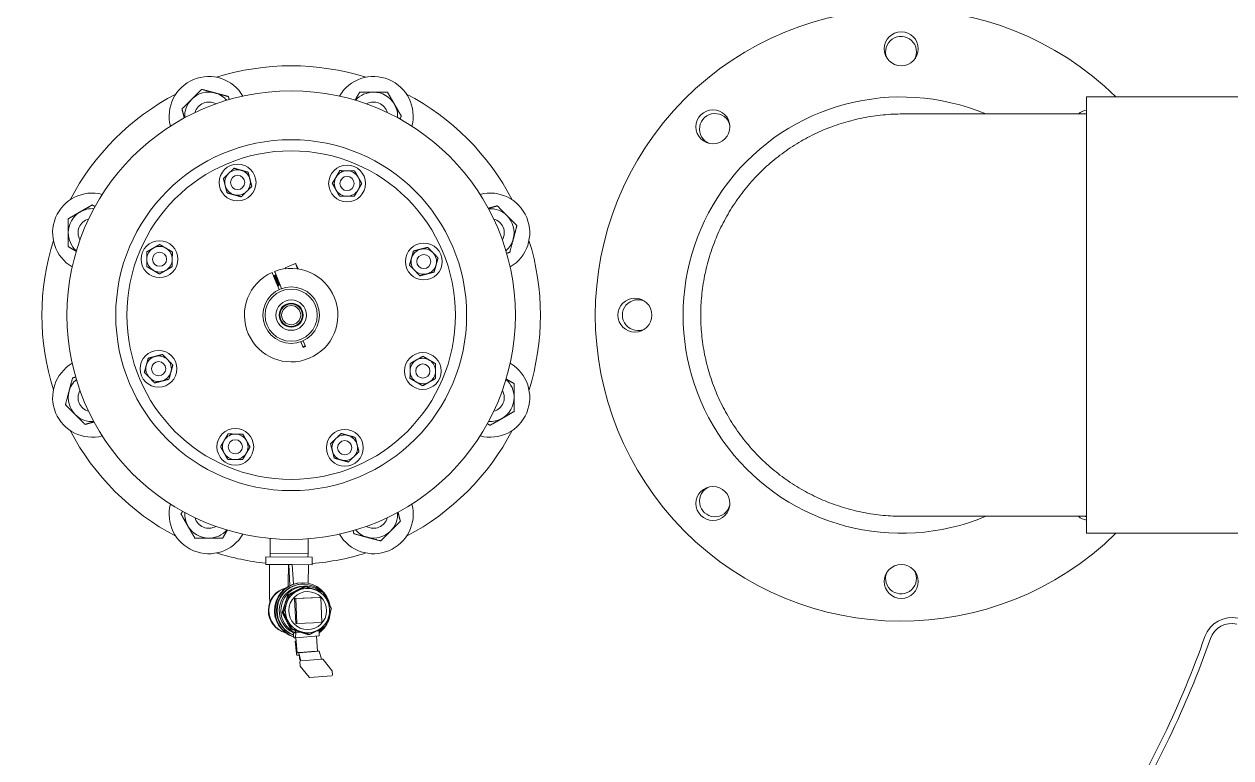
# Model space of a CAD drawing. Header units: inches. Extents: x 19 to 503, y 7 to 322.
# Drawn here: x 89.31 to 115.94, y 225.66 to 241.84 of the extents above; entities that cross this region are included whole.
import ezdxf

# ---------------------------------------------------------------- set-up
doc = ezdxf.new("R2010")
doc.units = ezdxf.units.IN
doc.header["$LTSCALE"] = 15
doc.header["$MEASUREMENT"] = 0
doc.layers.add('Visible', color=7, linetype='Continuous', lineweight=18)

msp = doc.modelspace()

# ---------------------------------------------------------------- linework, layer by layer
at = {"layer": 'Visible'}
for p, q in [((112.755839, 240.234564), (112.755839, 230.609564)), ((117.365839, 240.234564), (112.755839, 240.234564)), ((112.755839, 239.859564), (108.693153, 239.859564)), ((95.298459, 236.559733), (95.076728, 236.467889)), ((95.076728, 236.467889), (95.085675, 236.446289)), ((95.298459, 236.559733), (95.346534, 236.443671)), ((95.311525, 236.554321), (95.298459, 236.559733)), ((95.358042, 236.44202), (95.311525, 236.554321)), ((94.782791, 236.362546), (94.792363, 236.339439)), ((94.938372, 235.986941), (94.792363, 236.339439)), ((94.824307, 236.295683), (94.820182, 236.293975)), ((94.849528, 236.363117), (94.839957, 236.386225)), ((94.849682, 236.281085), (94.845793, 236.279474)), ((94.849528, 236.363117), (94.995537, 236.01062)), ((94.857303, 236.30935), (94.853178, 236.307642)), ((94.910865, 236.086047), (94.906976, 236.084436)), ((94.936476, 236.071547), (94.932351, 236.069838)), ((94.943861, 236.099714), (94.939972, 236.098103)), ((95.468255, 234.707691), (95.41614, 234.833507)), ((95.473305, 234.857186), (95.52542, 234.731369)), ((95.52542, 234.731369), (95.468255, 234.707691)), ((108.693153, 230.984564), (112.755839, 230.984564)), ((117.365839, 230.609564), (112.755839, 230.609564)), ((94.741261, 230.161272), (94.744191, 230.49702)), ((95.578532, 230.153965), (95.581462, 230.489713)), ((94.646723, 230.093984), (94.645232, 229.923124)), ((94.646723, 230.093984), (95.671881, 230.085037)), ((95.578532, 230.153965), (94.741261, 230.161272)), ((94.742795, 230.093145), (94.741261, 230.161272)), ((95.575809, 230.085876), (95.578532, 230.153965)), ((95.671881, 230.085037), (95.67039, 229.914178)), ((94.645232, 229.923124), (95.15117, 229.918709)), ((94.730662, 229.922379), (94.727, 229.50271)), ((95.142031, 229.499088), (95.145693, 229.918757)), ((95.15117, 229.918709), (95.151183, 229.920223)), ((95.151183, 229.920223), (95.176818, 229.455168)), ((95.253612, 229.48682), (95.229759, 229.919537)), ((95.229843, 229.918022), (95.67039, 229.914178)), ((95.58496, 229.914923), (95.581393, 229.506112)), ((95.452527, 229.518328), (95.4657, 229.518213)), ((95.161891, 229.249061), (95.134657, 229.249299)), ((95.365777, 229.27047), (95.368423, 229.271923)), ((95.467389, 229.487572), (95.480562, 229.487457)), ((95.482969, 229.443794), (95.520893, 229.443463)), ((95.522746, 229.433542), (95.495512, 229.43378)), ((95.282562, 229.168225), (95.832106, 229.192015)), ((95.307711, 229.168006), (95.282562, 229.168225)), ((95.306284, 228.617558), (95.282562, 229.168225)), ((95.307711, 229.168006), (95.857255, 229.191795)), ((95.331433, 228.617338), (95.307711, 229.168006)), ((95.857255, 229.191795), (95.832106, 229.192015)), ((95.857255, 229.191795), (95.880976, 228.641128)), ((95.036899, 228.862933), (95.009665, 228.863171)), ((95.22099, 228.501346), (95.193756, 228.501583)), ((95.303397, 228.465641), (95.306962, 228.420543)), ((95.331433, 228.617338), (95.306284, 228.617558)), ((95.880976, 228.641128), (95.331433, 228.617338)), ((95.359426, 228.542708), (95.362046, 228.54121)), ((95.765684, 228.456966), (95.824539, 228.461639)), ((95.820833, 228.34574), (95.824539, 228.461639)), ((95.824539, 228.461639), (95.822607, 228.48608)), ((95.256611, 228.415305), (95.294535, 228.414974)), ((95.262544, 228.305), (95.257707, 228.366192)), ((95.303256, 228.304644), (95.262544, 228.305)), ((95.317753, 228.234694), (95.296019, 228.232968)), ((95.296019, 228.232968), (95.299489, 228.232938)), ((95.306462, 228.100847), (95.296019, 228.232968)), ((95.317777, 228.23439), (95.299489, 228.232938)), ((95.299489, 228.232938), (95.309932, 228.100816)), ((95.306962, 228.420543), (95.303256, 228.304644)), ((95.303256, 228.304644), (95.820833, 228.34574)), ((95.306962, 228.420543), (95.415463, 228.429158)), ((95.338193, 227.976086), (95.312168, 228.305352)), ((95.606326, 228.376112), (95.579092, 228.37635)), ((95.789187, 228.011733), (95.763149, 228.34116)), ((95.327765, 227.976137), (95.338657, 227.976042)), ((95.380076, 227.921566), (95.332046, 227.921986)), ((95.338657, 227.976042), (95.376408, 227.975713)), ((95.376408, 227.975713), (95.826475, 228.011448)), ((95.376408, 227.975713), (95.422528, 227.794638)), ((95.412727, 227.793375), (95.380076, 227.921566)), ((95.826475, 228.011448), (95.789183, 228.011773)), ((95.872595, 227.830373), (95.826475, 228.011448)), ((95.397011, 227.817766), (95.392734, 227.871869)), ((95.397011, 227.817766), (95.406535, 227.817683)), ((95.402494, 227.690623), (95.397946, 227.772234)), ((95.60146, 227.43761), (95.407087, 227.678679)), ((95.893173, 227.832007), (95.417141, 227.79421)), ((96.105453, 227.583229), (95.91108, 227.824298)), ((96.0954, 227.467698), (95.619368, 227.429901)), ((96.114595, 227.489674), (96.110047, 227.571285))]:
    msp.add_line(p, q, dxfattribs=at)
for centre, radius in [((80.077822, 254.398344), 48), ((108.665839, 241.297064), 0.375), ((95.205839, 235.422064), 4.946632), ((104.511586, 239.576316), 0.375), ((95.205839, 235.422064), 3.87), ((95.205839, 235.422064), 3.625), ((94.023955, 238.347329), 0.406), ((96.438595, 238.326256), 0.406), ((94.023955, 238.347329), 0.15625), ((96.438595, 238.326256), 0.15625), ((92.301646, 236.65482), 0.406), ((98.131104, 236.603947), 0.406), ((92.301646, 236.65482), 0.15625), ((98.131104, 236.603947), 0.15625), ((95.205839, 235.422064), 0.625), ((95.205839, 235.422064), 0.575), ((95.205839, 235.422064), 0.335), ((95.205839, 235.422064), 0.265625), ((95.205839, 235.422064), 0.25), ((95.205839, 235.422064), 0.210938), ((102.790839, 235.422064), 0.375), ((92.280574, 234.24018), 0.406), ((98.110031, 234.189307), 0.406), ((92.280574, 234.24018), 0.15625), ((98.110031, 234.189307), 0.15625), ((93.973082, 232.517871), 0.406), ((96.387722, 232.496798), 0.406), ((93.973082, 232.517871), 0.15625), ((96.387722, 232.496798), 0.15625), ((104.511586, 231.267811), 0.375), ((108.665839, 229.547064), 0.375)]:
    msp.add_circle(centre, radius, dxfattribs=at)
for centre, radius, start, end in [((108.665839, 235.422064), 6.75, 45.4765044, 314.5234956), ((108.661039, 241.229164), 0.3405, 330.3264292, 201.5862958), ((93.388079, 239.810439), 0.875, 30.3931692, 194.6076064), ((95.205839, 235.422064), 5.5, 72.5533881, 107.4473875), ((97.023539, 239.810464), 0.875, 345.3931692, 149.6076064), ((95.205839, 235.422064), 5.5, 117.5533881, 152.4473875), ((93.388079, 239.810439), 0.531, 135, 183.706752), ((93.388079, 239.810439), 0.531, 75, 135), ((93.388079, 239.810439), 0.531, 41.2940236, 75), ((97.023539, 239.810464), 0.531, 90, 138.706752), ((97.023539, 239.810464), 0.531, 30, 90), ((95.205839, 235.422064), 5.5, 27.5533881, 62.4473875), ((108.665839, 235.422064), 4.8125, 67.2317757, 292.7682243), ((93.388079, 239.810439), 0.312706, 60.0214129, 164.9793626), ((93.388079, 239.810439), 0.3125, 60.0535556, 164.94722), ((97.023539, 239.810464), 0.312706, 15.0214129, 119.9793626), ((97.023539, 239.810464), 0.3125, 15.0535556, 119.94722), ((97.023539, 239.810464), 0.531, 356.2940236, 30), ((112.820091, 239.576316), 0.375, 99.8657137, 130.9460412), ((104.554839, 239.528264), 0.3405, 14.2331691, 249.7481514), ((112.767239, 239.528264), 0.3405, 91.9186313, 103.3492147), ((94.023955, 238.347329), 0.2815, 134.5, 194.5), ((94.023955, 238.347329), 0.2815, 74.5, 134.5), ((94.023955, 238.347329), 0.2815, 14.5, 74.5), ((96.438595, 238.326256), 0.2815, 89.5, 149.5), ((96.438595, 238.326256), 0.2815, 29.5, 89.5), ((94.023955, 238.347329), 0.2815, 314.5, 14.5), ((96.438595, 238.326256), 0.2815, 149.5, 209.5), ((96.438595, 238.326256), 0.2815, 329.5, 29.5), ((90.817439, 237.239764), 0.875, 75.3931692, 239.6076064), ((94.023955, 238.347329), 0.2815, 194.5, 254.5), ((94.023955, 238.347329), 0.2815, 254.5, 314.5), ((96.438595, 238.326256), 0.2815, 209.5, 269.5), ((96.438595, 238.326256), 0.2815, 269.5, 329.5), ((99.594214, 237.239823), 0.875, 300.3931692, 104.6076064), ((90.817439, 237.239764), 0.531, 86.2940236, 120), ((99.594214, 237.239823), 0.531, 45, 93.706752), ((90.817439, 237.239764), 0.531, 120, 180), ((90.817439, 237.239764), 0.312706, 105.0214129, 209.9793626), ((90.817439, 237.239764), 0.3125, 105.0535556, 209.94722), ((99.594214, 237.239823), 0.312706, 330.0214129, 74.9793626), ((99.594214, 237.239823), 0.3125, 330.0535556, 74.94722), ((99.594214, 237.239823), 0.531, 345, 45), ((90.817439, 237.239764), 0.531, 180, 228.706752), ((95.205839, 235.422064), 5.5, 162.5533881, 197.4473875), ((99.594214, 237.239823), 0.531, 311.2940236, 345), ((95.205839, 235.422064), 5.5, 342.5533881, 17.4473875), ((92.301646, 236.65482), 0.2815, 119.5, 179.5), ((92.301646, 236.65482), 0.2815, 59.5, 119.5), ((92.301646, 236.65482), 0.2815, 359.5, 59.5), ((98.131104, 236.603947), 0.2815, 104.5, 164.5), ((98.131104, 236.603947), 0.2815, 44.5, 104.5), ((98.131104, 236.603947), 0.2815, 344.5, 44.5), ((92.301646, 236.65482), 0.2815, 179.5, 239.5), ((92.301646, 236.65482), 0.2815, 299.5, 359.5), ((95.205839, 235.422064), 1.03125, 114.2191313, 110.7808687), ((98.131104, 236.603947), 0.2815, 164.5, 224.5), ((98.131104, 236.603947), 0.2815, 284.5, 344.5), ((92.301646, 236.65482), 0.2815, 239.5, 299.5), ((98.131104, 236.603947), 0.2815, 224.5, 284.5), ((102.853939, 235.422064), 0.3405, 61.1974822, 298.8025178), ((95.205839, 235.422064), 0.74325, 290.1143956, 294.8856044), ((95.205839, 235.422064), 0.75, 290.1358783, 294.8641217), ((90.817463, 233.604304), 0.875, 120.3931692, 284.6076064), ((92.280574, 234.24018), 0.2815, 164.5, 224.5), ((92.280574, 234.24018), 0.2815, 104.5, 164.5), ((92.280574, 234.24018), 0.2815, 44.5, 104.5), ((92.280574, 234.24018), 0.2815, 344.5, 44.5), ((98.110031, 234.189307), 0.2815, 119.5, 179.5), ((98.110031, 234.189307), 0.2815, 59.5, 119.5), ((98.110031, 234.189307), 0.2815, 359.5, 59.5), ((99.594239, 233.604364), 0.875, 255.3931692, 59.6076064), ((92.280574, 234.24018), 0.2815, 224.5, 284.5), ((92.280574, 234.24018), 0.2815, 284.5, 344.5), ((98.110031, 234.189307), 0.2815, 179.5, 239.5), ((98.110031, 234.189307), 0.2815, 299.5, 359.5), ((90.817463, 233.604304), 0.531, 131.2940236, 165), ((90.817463, 233.604304), 0.312706, 150.0214129, 254.9793626), ((90.817463, 233.604304), 0.3125, 150.0535556, 254.94722), ((98.110031, 234.189307), 0.2815, 239.5, 299.5), ((99.594239, 233.604364), 0.312706, 285.0214129, 29.9793626), ((99.594239, 233.604364), 0.3125, 285.0535556, 29.94722), ((99.594239, 233.604364), 0.531, 0, 48.706752), ((90.817463, 233.604304), 0.531, 165, 225), ((99.594239, 233.604364), 0.531, 300, 0), ((90.817463, 233.604304), 0.531, 225, 273.706752), ((99.594239, 233.604364), 0.531, 266.2940236, 300), ((95.205839, 235.422064), 5.5, 207.5533881, 242.4473875), ((93.973082, 232.517871), 0.2815, 89.5, 149.5), ((93.973082, 232.517871), 0.2815, 29.5, 89.5), ((96.387722, 232.496798), 0.2815, 134.5, 194.5), ((96.387722, 232.496798), 0.2815, 74.5, 134.5), ((96.387722, 232.496798), 0.2815, 14.5, 74.5), ((95.205839, 235.422064), 5.5, 297.5533881, 332.4473875), ((93.973082, 232.517871), 0.2815, 149.5, 209.5), ((93.973082, 232.517871), 0.2815, 329.5, 29.5), ((96.387722, 232.496798), 0.2815, 194.5, 254.5), ((96.387722, 232.496798), 0.2815, 314.5, 14.5), ((93.973082, 232.517871), 0.2815, 209.5, 269.5), ((93.973082, 232.517871), 0.2815, 269.5, 329.5), ((96.387722, 232.496798), 0.2815, 254.5, 314.5), ((104.554839, 231.315864), 0.3405, 110.2518486, 345.7668309), ((93.388139, 231.033664), 0.875, 165.3931692, 329.6076064), ((97.023598, 231.033688), 0.875, 210.3931692, 14.6076064), ((93.388139, 231.033664), 0.531, 176.2940236, 210), ((93.388139, 231.033664), 0.312706, 195.0214129, 299.9793626), ((93.388139, 231.033664), 0.3125, 195.0535556, 299.94722), ((97.023598, 231.033688), 0.312706, 240.0214129, 344.9793626), ((97.023598, 231.033688), 0.3125, 240.0535556, 344.94722), ((97.023598, 231.033688), 0.531, 315, 3.706752), ((112.820091, 231.267811), 0.375, 229.0539588, 260.1342863), ((112.767239, 231.315864), 0.3405, 256.6507853, 268.0813687), ((93.388139, 231.033664), 0.531, 210, 270), ((93.388139, 231.033664), 0.531, 270, 318.706752), ((97.023598, 231.033688), 0.531, 221.2940236, 255), ((97.023598, 231.033688), 0.531, 255, 315), ((95.205839, 235.422064), 5.5, 252.5533881, 264.1522887), ((95.205839, 235.422064), 5.5, 274.8477113, 287.4473875), ((108.661039, 229.614964), 0.3405, 158.4137042, 29.6735708), ((115.959016, 228.120994), 0.63, 77.1428571, 160.6178783), ((115.959016, 228.120994), 0.5, 77.1428571, 160.6178783), ((95.205839, 235.422064), 21.37, 327.9535503, 340.6178783), ((95.205839, 235.422064), 21.5, 327.9535503, 340.6178783), ((95.418793, 227.773396), 0.02088, 94.5397165, 183.1897298), ((95.423341, 227.691785), 0.02088, 183.1897298, 218.8791352), ((95.894825, 227.811192), 0.02088, 38.8791352, 94.5397165), ((95.617715, 227.450716), 0.02088, 218.8791352, 274.5397165), ((96.093747, 227.488512), 0.02088, 274.5397165, 3.1897298), ((96.089199, 227.570123), 0.02088, 3.1897298, 38.8791352)]:
    msp.add_arc(centre, radius, start, end, dxfattribs=at)
for centre, major_axis, ratio, start_param, end_param in [((95.162284, 230.43123), (-0.370583, 0.377108), 0.938035992, 2.311275552, 2.46503681), ((95.447182, 228.905851), (0.005345, 0.612477), 0.997957596, 0, 2.841115813), ((95.460355, 228.905736), (0.005345, 0.612477), 0.997957596, 4.881967372, 9.100992793), ((95.475484, 228.905604), (0.005078, 0.581853), 0.997957596, 5.501025314, 9.049088825), ((95.152583, 229.498996), (0.001442, 0.165198), 0.063879857, 1.570796327, 1.958074126), ((95.213527, 228.90789), (0.004473, 0.512579), 0.997957596, 0.24222058, 2.899372073), ((95.224441, 228.907795), (0.004473, 0.512579), 0.997957596, 0.27700066, 2.864591994), ((95.462311, 228.905719), (0.005078, 0.581853), 0.997957596, 0, 2.791012421), ((95.478272, 228.90558), (0.004697, 0.538214), 0.997957596, 0, 2.724950481), ((95.516197, 228.905249), (0.004697, 0.538214), 0.997957596, 5.623559358, 9.008135789), ((95.565739, 228.904816), (-0.004276, -0.489981), 0.997957596, 3.622072655, 4.407470818), ((95.565739, 228.904816), (0.004276, 0.489981), 0.997957596, 5.978267145, 6.763665309), ((95.565739, 228.904816), (0.004276, 0.489981), 0.997957596, 5.192868982, 5.978267145), ((95.475484, 228.905604), (0.005078, 0.581853), 0.997957596, 4.990930053, 5.399289767), ((95.565739, 228.904816), (-0.004276, -0.489981), 0.997957596, 4.407470818, 5.192868982), ((95.516197, 228.905249), (0.004697, 0.538214), 0.997957596, 5.066909786, 5.321343119), ((95.565739, 228.904816), (0.004276, 0.489981), 0.997957596, 4.407470818, 5.192868982), ((95.565739, 228.904816), (0.004276, 0.489981), 0.997957596, 3.622072655, 4.407470818), ((95.460355, 228.905736), (0.005345, 0.612477), 0.997957596, 4.133434275, 4.677934577), ((95.475484, 228.905604), (0.005078, 0.581853), 0.997957596, 4.264316858, 4.547421324), ((95.516197, 228.905249), (0.004697, 0.538214), 0.997957596, 4.348285981, 4.464874302), ((95.565739, 228.904816), (-0.004276, -0.489981), 0.997957596, 5.192868982, 5.978267145), ((95.565739, 228.904816), (-0.004276, -0.489981), 0.997957596, 5.978267145, 6.763665309), ((95.460355, 228.905736), (0.005345, 0.612477), 0.997957596, 3.785415442, 4.119507873), ((95.475484, 228.905604), (0.005078, 0.581853), 0.997957596, 3.79373722, 4.041400711), ((95.516197, 228.905249), (0.004697, 0.538214), 0.997957596, 3.761285421, 3.931049155), ((95.317916, 228.100747), (0.014193, -0.178759), 0.063633902, 4.706777344, 6.277573671), ((95.317916, 228.100747), (0.009894, -0.124608), 0.063633902, 4.706777344, 6.277573671), ((95.56369, 227.99391), (-0.225497, -0.017823), 0.005600234, 0, 0.063677921), ((95.56369, 227.99391), (-0.225497, -0.017823), 0.005600234, 0.063677925, 3.141592654)]:
    msp.add_ellipse(centre, major_axis=major_axis, ratio=ratio, start_param=start_param, end_param=end_param, dxfattribs=at)
msp.add_ellipse((95.569195, 228.904786), major_axis=(-0.003653, -0.418636), ratio=0.997957596, dxfattribs=at)
for points, weights in [([(92.795826, 239.969133), (92.911998, 240.085305), (93.012606, 240.185913)], [1, 1.0379548493, 1]), ([(93.012606, 240.185913), (93.113213, 240.286521), (93.229385, 240.402692)], [1, 1.0379548493, 1]), ([(93.229385, 240.402692), (93.388079, 240.360171), (93.525512, 240.323346)], [1, 1.0379548493, 1]), ([(93.525512, 240.323346), (93.662945, 240.286521), (93.821639, 240.243999)], [1, 1.0379548493, 1]), ([(93.821639, 240.243999), (93.830947, 240.209261), (93.839771, 240.176328)], [1, 1.00806896834, 1.01270711025]), ([(96.614448, 240.163898), (96.662485, 240.2471), (96.716966, 240.341464)], [1.01715722303, 1.02485473178, 1]), ([(96.716966, 240.341464), (96.881258, 240.341464), (97.023539, 240.341464)], [1, 1.0379548493, 1]), ([(97.023539, 240.341464), (97.16582, 240.341464), (97.330112, 240.341464)], [1, 1.0379548493, 1]), ([(97.330112, 240.341464), (97.412258, 240.199183), (97.483398, 240.075964)], [1, 1.0379548493, 1]), ([(92.848893, 239.771084), (92.824027, 239.863884), (92.795826, 239.969133)], [1.01715722303, 1.02485473178, 1]), ([(97.483398, 240.075964), (97.554539, 239.952745), (97.636685, 239.810464)], [1, 1.0379548493, 1]), ([(97.636685, 239.810464), (97.618703, 239.779319), (97.601656, 239.749792)], [1, 1.00806896834, 1.01270711025]), ([(93.710729, 238.434194), (93.77285, 238.495241), (93.826649, 238.548109)], [1, 1.0379548493, 1]), ([(93.826649, 238.548109), (93.880448, 238.600977), (93.942569, 238.662023)], [1, 1.0379548493, 1]), ([(93.942569, 238.662023), (94.026498, 238.638748), (94.099182, 238.618591)], [1, 1.0379548493, 1]), ([(94.099182, 238.618591), (94.171867, 238.598433), (94.255796, 238.575158)], [1, 1.0379548493, 1]), ([(94.255796, 238.575158), (94.277603, 238.490836), (94.296488, 238.417811)], [1, 1.0379548493, 1]), ([(96.196047, 238.469128), (96.234329, 238.534119), (96.278534, 238.609164)], [1, 1.0379548493, 1]), ([(96.278534, 238.609164), (96.365627, 238.608404), (96.441052, 238.607746)], [1, 1.0379548493, 1]), ([(96.441052, 238.607746), (96.516477, 238.607087), (96.60357, 238.606327)], [1, 1.0379548493, 1]), ([(96.60357, 238.606327), (96.646458, 238.530523), (96.6836, 238.464874)], [1, 1.0379548493, 1]), ([(93.751421, 238.276847), (93.732536, 238.349872), (93.710729, 238.434194)], [1, 1.0379548493, 1]), ([(94.296488, 238.417811), (94.315374, 238.344785), (94.337181, 238.260463)], [1, 1.0379548493, 1]), ([(96.11356, 238.329093), (96.157764, 238.404138), (96.196047, 238.469128)], [1, 1.0379548493, 1]), ([(96.19359, 238.187639), (96.156448, 238.253288), (96.11356, 238.329093)], [1, 1.0379548493, 1]), ([(96.763631, 238.32342), (96.719426, 238.248375), (96.681144, 238.183384)], [1, 1.0379548493, 1]), ([(96.6836, 238.464874), (96.720743, 238.399225), (96.763631, 238.32342)], [1, 1.0379548493, 1]), ([(93.792114, 238.119499), (93.770307, 238.203821), (93.751421, 238.276847)], [1, 1.0379548493, 1]), ([(93.948727, 238.076067), (93.876043, 238.096224), (93.792114, 238.119499)], [1, 1.0379548493, 1]), ([(94.10534, 238.032634), (94.021412, 238.055909), (93.948727, 238.076067)], [1, 1.0379548493, 1]), ([(94.221261, 238.146549), (94.167462, 238.093681), (94.10534, 238.032634)], [1, 1.0379548493, 1]), ([(94.337181, 238.260463), (94.27506, 238.199417), (94.221261, 238.146549)], [1, 1.0379548493, 1]), ([(96.273621, 238.046185), (96.230733, 238.12199), (96.19359, 238.187639)], [1, 1.0379548493, 1]), ([(96.436139, 238.044767), (96.360714, 238.045425), (96.273621, 238.046185)], [1, 1.0379548493, 1]), ([(96.598657, 238.043349), (96.511564, 238.044109), (96.436139, 238.044767)], [1, 1.0379548493, 1]), ([(96.681144, 238.183384), (96.642862, 238.118394), (96.598657, 238.043349)], [1, 1.0379548493, 1]), ([(90.551939, 237.699623), (90.675158, 237.770764), (90.817439, 237.85291)], [1, 1.0379548493, 1]), ([(90.817439, 237.85291), (90.848583, 237.834928), (90.87811, 237.817881)], [1, 1.00806896834, 1.01270711025]), ([(99.554859, 237.779009), (99.647659, 237.803875), (99.752908, 237.832076)], [1.01715722303, 1.02485473178, 1]), ([(99.752908, 237.832076), (99.86908, 237.715905), (99.969688, 237.615297)], [1, 1.0379548493, 1]), ([(90.286439, 237.546337), (90.42872, 237.628483), (90.551939, 237.699623)], [1, 1.0379548493, 1]), ([(90.286439, 237.239764), (90.286439, 237.382045), (90.286439, 237.546337)], [1, 1.0379548493, 1]), ([(99.969688, 237.615297), (100.070296, 237.514689), (100.186468, 237.398517)], [1, 1.0379548493, 1]), ([(90.286439, 236.933191), (90.286439, 237.097483), (90.286439, 237.239764)], [1, 1.0379548493, 1]), ([(100.186468, 237.398517), (100.143946, 237.239823), (100.107121, 237.10239)], [1, 1.0379548493, 1]), ([(92.163029, 236.899825), (92.228678, 236.936968), (92.304482, 236.979856)], [1, 1.0379548493, 1]), ([(92.304482, 236.979856), (92.379527, 236.935651), (92.444518, 236.897369)], [1, 1.0379548493, 1]), ([(100.107121, 237.10239), (100.070296, 236.964957), (100.027774, 236.806263)], [1, 1.0379548493, 1]), ([(90.464004, 236.830673), (90.380802, 236.87871), (90.286439, 236.933191)], [1.01715722303, 1.02485473178, 1]), ([(92.020157, 236.657277), (92.020815, 236.732702), (92.021575, 236.819795)], [1, 1.0379548493, 1]), ([(92.021575, 236.819795), (92.09738, 236.862683), (92.163029, 236.899825)], [1, 1.0379548493, 1]), ([(92.444518, 236.897369), (92.509509, 236.859086), (92.584553, 236.814882)], [1, 1.0379548493, 1]), ([(92.584553, 236.814882), (92.583793, 236.727789), (92.583135, 236.652364)], [1, 1.0379548493, 1]), ([(97.859842, 236.679175), (97.879999, 236.751859), (97.903274, 236.835788)], [1, 1.0379548493, 1]), ([(97.903274, 236.835788), (97.987597, 236.857595), (98.060622, 236.876481)], [1, 1.0379548493, 1]), ([(98.060622, 236.876481), (98.133647, 236.895366), (98.217969, 236.917174)], [1, 1.0379548493, 1]), ([(98.217969, 236.917174), (98.279016, 236.855052), (98.331884, 236.801253)], [1, 1.0379548493, 1]), ([(98.331884, 236.801253), (98.384752, 236.747454), (98.445798, 236.685333)], [1, 1.0379548493, 1]), ([(98.445798, 236.685333), (98.422523, 236.601404), (98.402366, 236.52872)], [1, 1.0379548493, 1]), ([(100.027774, 236.806263), (99.993036, 236.796955), (99.960103, 236.788131)], [1, 1.00806896834, 1.01270711025]), ([(92.018738, 236.494759), (92.019498, 236.581852), (92.020157, 236.657277)], [1, 1.0379548493, 1]), ([(92.158774, 236.412272), (92.093783, 236.450554), (92.018738, 236.494759)], [1, 1.0379548493, 1]), ([(92.581717, 236.489846), (92.505912, 236.446958), (92.440263, 236.409815)], [1, 1.0379548493, 1]), ([(92.583135, 236.652364), (92.582477, 236.576939), (92.581717, 236.489846)], [1, 1.0379548493, 1]), ([(97.816409, 236.522562), (97.839685, 236.606491), (97.859842, 236.679175)], [1, 1.0379548493, 1]), ([(97.930324, 236.406641), (97.877456, 236.46044), (97.816409, 236.522562)], [1, 1.0379548493, 1]), ([(98.402366, 236.52872), (98.382209, 236.456035), (98.358933, 236.372107)], [1, 1.0379548493, 1]), ([(92.298809, 236.329784), (92.223764, 236.373989), (92.158774, 236.412272)], [1, 1.0379548493, 1]), ([(92.440263, 236.409815), (92.374614, 236.372673), (92.298809, 236.329784)], [1, 1.0379548493, 1]), ([(98.044238, 236.290721), (97.983192, 236.352843), (97.930324, 236.406641)], [1, 1.0379548493, 1]), ([(98.201586, 236.331414), (98.128561, 236.312528), (98.044238, 236.290721)], [1, 1.0379548493, 1]), ([(98.358933, 236.372107), (98.274611, 236.350299), (98.201586, 236.331414)], [1, 1.0379548493, 1]), ([(91.965879, 234.158794), (91.989154, 234.242723), (92.009312, 234.315407)], [1, 1.0379548493, 1]), ([(92.009312, 234.315407), (92.029469, 234.388092), (92.052744, 234.472021)], [1, 1.0379548493, 1]), ([(92.052744, 234.472021), (92.137066, 234.493828), (92.210092, 234.512713)], [1, 1.0379548493, 1]), ([(92.210092, 234.512713), (92.283117, 234.531599), (92.367439, 234.553406)], [1, 1.0379548493, 1]), ([(92.367439, 234.553406), (92.428486, 234.491285), (92.481354, 234.437486)], [1, 1.0379548493, 1]), ([(92.481354, 234.437486), (92.534222, 234.383687), (92.595268, 234.321565)], [1, 1.0379548493, 1]), ([(92.595268, 234.321565), (92.571993, 234.237637), (92.551836, 234.164952)], [1, 1.0379548493, 1]), ([(97.828542, 234.191763), (97.8292, 234.267188), (97.82996, 234.354281)], [1, 1.0379548493, 1]), ([(97.82996, 234.354281), (97.905765, 234.39717), (97.971414, 234.434312)], [1, 1.0379548493, 1]), ([(97.971414, 234.434312), (98.037063, 234.471454), (98.112868, 234.514343)], [1, 1.0379548493, 1]), ([(98.112868, 234.514343), (98.187913, 234.470138), (98.252904, 234.431855)], [1, 1.0379548493, 1]), ([(98.252904, 234.431855), (98.317894, 234.393573), (98.392939, 234.349368)], [1, 1.0379548493, 1]), ([(98.392939, 234.349368), (98.392179, 234.262275), (98.391521, 234.18685)], [1, 1.0379548493, 1]), ([(90.304557, 233.741737), (90.341382, 233.87917), (90.383904, 234.037864)], [1, 1.0379548493, 1]), ([(90.383904, 234.037864), (90.418641, 234.047172), (90.451574, 234.055996)], [1, 1.00806896834, 1.01270711025]), ([(92.079794, 234.042874), (92.026926, 234.096673), (91.965879, 234.158794)], [1, 1.0379548493, 1]), ([(92.193708, 233.926953), (92.132662, 233.989075), (92.079794, 234.042874)], [1, 1.0379548493, 1]), ([(92.551836, 234.164952), (92.531678, 234.092268), (92.508403, 234.008339)], [1, 1.0379548493, 1]), ([(97.827124, 234.029245), (97.827884, 234.116339), (97.828542, 234.191763)], [1, 1.0379548493, 1]), ([(97.967159, 233.946758), (97.902169, 233.985041), (97.827124, 234.029245)], [1, 1.0379548493, 1]), ([(98.390102, 234.024332), (98.314298, 233.981444), (98.248649, 233.944302)], [1, 1.0379548493, 1]), ([(98.391521, 234.18685), (98.390863, 234.111425), (98.390102, 234.024332)], [1, 1.0379548493, 1]), ([(92.351056, 233.967646), (92.27803, 233.948761), (92.193708, 233.926953)], [1, 1.0379548493, 1]), ([(92.508403, 234.008339), (92.424081, 233.986532), (92.351056, 233.967646)], [1, 1.0379548493, 1]), ([(98.107195, 233.864271), (98.03215, 233.908476), (97.967159, 233.946758)], [1, 1.0379548493, 1]), ([(98.248649, 233.944302), (98.183, 233.907159), (98.107195, 233.864271)], [1, 1.0379548493, 1]), ([(99.947673, 234.013454), (100.030875, 233.965417), (100.125239, 233.910937)], [1.01715722303, 1.02485473178, 1]), ([(100.125239, 233.910937), (100.125239, 233.746645), (100.125239, 233.604364)], [1, 1.0379548493, 1]), ([(90.22521, 233.44561), (90.267732, 233.604304), (90.304557, 233.741737)], [1, 1.0379548493, 1]), ([(100.125239, 233.604364), (100.125239, 233.462083), (100.125239, 233.297791)], [1, 1.0379548493, 1]), ([(90.44199, 233.22883), (90.341382, 233.329438), (90.22521, 233.44561)], [1, 1.0379548493, 1]), ([(90.658769, 233.012051), (90.542597, 233.128223), (90.44199, 233.22883)], [1, 1.0379548493, 1]), ([(100.125239, 233.297791), (99.982958, 233.215645), (99.859739, 233.144504)], [1, 1.0379548493, 1]), ([(90.856818, 233.065118), (90.764018, 233.040252), (90.658769, 233.012051)], [1.01715722303, 1.02485473178, 1]), ([(99.594239, 232.991218), (99.563094, 233.009199), (99.533567, 233.026246)], [1, 1.00806896834, 1.01270711025]), ([(99.859739, 233.144504), (99.73652, 233.073364), (99.594239, 232.991218)], [1, 1.0379548493, 1]), ([(93.730533, 232.660743), (93.768816, 232.725733), (93.813021, 232.800778)], [1, 1.0379548493, 1]), ([(93.813021, 232.800778), (93.900114, 232.800018), (93.975538, 232.79936)], [1, 1.0379548493, 1]), ([(93.975538, 232.79936), (94.050963, 232.798702), (94.138056, 232.797942)], [1, 1.0379548493, 1]), ([(94.138056, 232.797942), (94.180945, 232.722137), (94.218087, 232.656488)], [1, 1.0379548493, 1]), ([(96.074496, 232.583664), (96.136618, 232.644711), (96.190416, 232.697578)], [1, 1.0379548493, 1]), ([(96.190416, 232.697578), (96.244215, 232.750446), (96.306337, 232.811493)], [1, 1.0379548493, 1]), ([(96.306337, 232.811493), (96.390266, 232.788218), (96.46295, 232.76806)], [1, 1.0379548493, 1]), ([(96.46295, 232.76806), (96.535634, 232.747903), (96.619563, 232.724628)], [1, 1.0379548493, 1]), ([(96.619563, 232.724628), (96.64137, 232.640306), (96.660256, 232.56728)], [1, 1.0379548493, 1]), ([(93.648046, 232.520707), (93.692251, 232.595752), (93.730533, 232.660743)], [1, 1.0379548493, 1]), ([(93.728077, 232.379254), (93.690934, 232.444902), (93.648046, 232.520707)], [1, 1.0379548493, 1]), ([(94.298118, 232.515034), (94.253913, 232.439989), (94.215631, 232.374999)], [1, 1.0379548493, 1]), ([(94.218087, 232.656488), (94.255229, 232.590839), (94.298118, 232.515034)], [1, 1.0379548493, 1]), ([(96.115189, 232.426317), (96.096303, 232.499342), (96.074496, 232.583664)], [1, 1.0379548493, 1]), ([(96.155882, 232.268969), (96.134074, 232.353291), (96.115189, 232.426317)], [1, 1.0379548493, 1]), ([(96.660256, 232.56728), (96.679142, 232.494255), (96.700949, 232.409933)], [1, 1.0379548493, 1]), ([(93.808108, 232.2378), (93.765219, 232.313605), (93.728077, 232.379254)], [1, 1.0379548493, 1]), ([(93.970625, 232.236381), (93.895201, 232.23704), (93.808108, 232.2378)], [1, 1.0379548493, 1]), ([(94.133143, 232.234963), (94.04605, 232.235723), (93.970625, 232.236381)], [1, 1.0379548493, 1]), ([(94.215631, 232.374999), (94.177348, 232.310008), (94.133143, 232.234963)], [1, 1.0379548493, 1]), ([(96.312495, 232.225537), (96.23981, 232.245694), (96.155882, 232.268969)], [1, 1.0379548493, 1]), ([(96.469108, 232.182104), (96.385179, 232.205379), (96.312495, 232.225537)], [1, 1.0379548493, 1]), ([(96.585028, 232.296018), (96.53123, 232.243151), (96.469108, 232.182104)], [1, 1.0379548493, 1]), ([(96.700949, 232.409933), (96.638827, 232.348886), (96.585028, 232.296018)], [1, 1.0379548493, 1]), ([(92.774993, 231.033664), (92.792974, 231.064808), (92.810021, 231.094335)], [1, 1.00806896834, 1.01270711025]), ([(92.928279, 230.768164), (92.857139, 230.891383), (92.774993, 231.033664)], [1, 1.0379548493, 1]), ([(97.615852, 230.874994), (97.49968, 230.758822), (97.399072, 230.658214)], [1, 1.0379548493, 1]), ([(97.562785, 231.073043), (97.58765, 230.980243), (97.615852, 230.874994)], [1.01715722303, 1.02485473178, 1]), ([(93.081566, 230.502664), (92.99942, 230.644945), (92.928279, 230.768164)], [1, 1.0379548493, 1]), ([(93.797229, 230.680229), (93.749193, 230.597027), (93.694712, 230.502664)], [1.01715722303, 1.02485473178, 1]), ([(96.590038, 230.600128), (96.58073, 230.634866), (96.571906, 230.667799)], [1, 1.00806896834, 1.01270711025]), ([(96.886165, 230.520782), (96.748732, 230.557607), (96.590038, 230.600128)], [1, 1.0379548493, 1]), ([(97.399072, 230.658214), (97.298464, 230.557607), (97.182292, 230.441435)], [1, 1.0379548493, 1]), ([(93.388139, 230.502664), (93.245858, 230.502664), (93.081566, 230.502664)], [1, 1.0379548493, 1]), ([(93.694712, 230.502664), (93.53042, 230.502664), (93.388139, 230.502664)], [1, 1.0379548493, 1]), ([(97.182292, 230.441435), (97.023598, 230.483956), (96.886165, 230.520782)], [1, 1.0379548493, 1]), ([(95.134657, 229.249299), (95.10097, 229.148958), (95.070959, 229.056245)], [1.07162109099, 1.0562990584, 1]), ([(95.100598, 229.055987), (95.130609, 229.148699), (95.161891, 229.249061)], [1, 1.0562990584, 1.07162109099]), ([(95.313882, 229.34155), (95.227238, 229.297254), (95.134657, 229.249299)], [1, 1.0562990584, 1.07162109099]), ([(95.161891, 229.249061), (95.256877, 229.296996), (95.343521, 229.341291)], [1.07162109099, 1.0562990584, 1]), ([(95.495512, 229.43378), (95.400527, 229.385845), (95.313882, 229.34155)], [1.07162109099, 1.0562990584, 1]), ([(95.343521, 229.341291), (95.430166, 229.385586), (95.522746, 229.433542)], [1, 1.0562990584, 1.07162109099]), ([(95.522746, 229.433542), (95.624094, 229.400984), (95.716617, 229.370915)], [1.07162109099, 1.0562990584, 1]), ([(95.716617, 229.370915), (95.809139, 229.340845), (95.908082, 229.308308)], [1, 1.0562990584, 1.07162109099]), ([(95.908082, 229.308308), (95.957128, 229.214324), (96.00133, 229.127504)], [1.07162109099, 1.0562990584, 1]), ([(95.070959, 229.056245), (95.040947, 228.963533), (95.009665, 228.863171)], [1, 1.0562990584, 1.07162109099]), ([(95.036899, 228.862933), (95.070586, 228.963274), (95.100598, 229.055987)], [1.07162109099, 1.0562990584, 1]), ([(96.00133, 229.127504), (96.045532, 229.040684), (96.092173, 228.946721)], [1, 1.0562990584, 1.07162109099]), ([(95.009665, 228.863171), (95.056306, 228.769208), (95.100508, 228.682387)], [1.07162109099, 1.0562990584, 1]), ([(95.130147, 228.682129), (95.085946, 228.768949), (95.036899, 228.862933)], [1, 1.0562990584, 1.07162109099]), ([(96.03088, 228.753646), (96.000868, 228.660934), (95.967181, 228.560593)], [1, 1.0562990584, 1.07162109099]), ([(96.092173, 228.946721), (96.060891, 228.846359), (96.03088, 228.753646)], [1.07162109099, 1.0562990584, 1]), ([(95.100508, 228.682387), (95.14471, 228.595567), (95.193756, 228.501583)], [1, 1.0562990584, 1.07162109099]), ([(95.22099, 228.501346), (95.174349, 228.595309), (95.130147, 228.682129)], [1.07162109099, 1.0562990584, 1]), ([(95.193756, 228.501583), (95.292699, 228.469047), (95.385221, 228.438977)], [1.07162109099, 1.0562990584, 1]), ([(95.41486, 228.438718), (95.322338, 228.468788), (95.22099, 228.501346)], [1, 1.0562990584, 1.07162109099]), ([(95.294535, 228.414974), (95.29504, 228.442803), (95.295426, 228.468246)], [1, 1.00221103609, 1.00172049145]), ([(95.385221, 228.438977), (95.477744, 228.408907), (95.579092, 228.37635)], [1, 1.0562990584, 1.07162109099]), ([(95.606326, 228.376112), (95.507383, 228.408649), (95.41486, 228.438718)], [1.07162109099, 1.0562990584, 1]), ([(95.787956, 228.468342), (95.701311, 228.424046), (95.606326, 228.376112)], [1, 1.0562990584, 1.07162109099]), ([(95.967181, 228.560593), (95.8746, 228.512637), (95.787956, 228.468342)], [1.07162109099, 1.0562990584, 1]), ([(95.257707, 228.366192), (95.257152, 228.391705), (95.256611, 228.415305)], [1, 1.0009720909, 1.00000480453])]:
    msp.add_rational_spline(points, weights, degree=2, dxfattribs=at)
for points, knots in [([(108.693153, 239.859564), (108.555555, 239.859564), (108.411579, 239.853138), (108.118898, 239.825078), (107.970192, 239.803439), (107.675829, 239.745128), (107.530109, 239.708443), (107.248865, 239.622753), (107.113341, 239.573752), (106.859531, 239.468851), (106.729476, 239.408145), (106.470821, 239.270903), (106.342222, 239.194364), (106.093561, 239.028598), (105.973446, 238.939337), (105.747289, 238.753359), (105.641245, 238.656647), (105.44726, 238.463069), (105.35034, 238.357245), (105.163928, 238.131512), (105.07444, 238.011599), (104.908229, 237.763307), (104.83147, 237.634874), (104.693823, 237.376501), (104.632931, 237.246562), (104.527971, 236.993549), (104.479037, 236.85877), (104.393422, 236.579054), (104.356746, 236.434116), (104.298416, 236.141312), (104.276751, 235.993384), (104.248643, 235.702212), (104.242196, 235.55897), (104.242196, 235.285157), (104.248643, 235.141915), (104.276751, 234.850744), (104.298416, 234.702815), (104.356746, 234.410011), (104.393422, 234.265073), (104.479037, 233.985357), (104.527971, 233.850578), (104.632931, 233.597565), (104.693823, 233.467627), (104.83147, 233.209253), (104.908229, 233.08082), (105.07444, 232.832528), (105.163928, 232.712615), (105.35034, 232.486882), (105.44726, 232.381059), (105.641245, 232.18748), (105.747289, 232.090768), (105.973446, 231.90479), (106.093561, 231.815529), (106.342222, 231.649763), (106.470821, 231.573224), (106.729476, 231.435982), (106.859531, 231.375276), (107.113341, 231.270375), (107.248865, 231.221374), (107.530109, 231.135684), (107.675829, 231.098999), (107.970192, 231.040688), (108.118898, 231.019049), (108.411579, 230.990989), (108.555555, 230.984564), (108.693153, 230.984564)], [-46.633977969, -46.633977969, -46.633977969, -46.633977969, -45.585478193, -45.585478193, -44.536978417, -44.536978417, -43.488478641, -43.488478641, -42.439978865, -42.439978865, -41.395769431, -41.395769431, -40.351559998, -40.351559998, -39.307350564, -39.307350564, -38.26314113, -38.26314113, -37.219100354, -37.219100354, -36.175059579, -36.175059579, -35.131018803, -35.131018803, -34.086978027, -34.086978027, -33.043748812, -33.043748812, -32.000519598, -32.000519598, -30.957290383, -30.957290383, -29.914061169, -29.914061169, -28.870831954, -28.870831954, -27.82760274, -27.82760274, -26.784373525, -26.784373525, -25.741144311, -25.741144311, -24.697103535, -24.697103535, -23.653062759, -23.653062759, -22.609021983, -22.609021983, -21.564981207, -21.564981207, -20.520771774, -20.520771774, -19.47656234, -19.47656234, -18.432352907, -18.432352907, -17.388143473, -17.388143473, -16.339643697, -16.339643697, -15.291143921, -15.291143921, -14.242644145, -14.242644145, -13.194144369, -13.194144369, -13.194144369, -13.194144369]), ([(94.819926, 236.293471), (94.820005, 236.294066), (94.820293, 236.294152), (94.822026, 236.292688), (94.824542, 236.288642), (94.831731, 236.275243), (94.836231, 236.266189), (94.847069, 236.243807), (94.853392, 236.23057), (94.866679, 236.202454), (94.873461, 236.187896), (94.887239, 236.158409), (94.894133, 236.143797), (94.906648, 236.117545), (94.912164, 236.106052), (94.921688, 236.086831), (94.925578, 236.079468), (94.930451, 236.071343), (94.931805, 236.069612), (94.932347, 236.069837)], [15.874911321, 15.874911321, 15.874911321, 15.874911321, 15.926310643, 15.926310643, 16.051455508, 16.051455508, 16.172299271, 16.172299271, 16.297534589, 16.297534589, 16.418407361, 16.418407361, 16.543731793, 16.543731793, 16.664638444, 16.664638444, 16.790050677, 16.790050677, 16.890638956, 16.890638956, 16.890638956, 16.890638956]), ([(94.936732, 236.07205), (94.936639, 236.071346), (94.936253, 236.071356), (94.934141, 236.07357), (94.931451, 236.078037), (94.923961, 236.092179), (94.919333, 236.10157), (94.90827, 236.124469), (94.901877, 236.137872), (94.888515, 236.166189), (94.881725, 236.180791), (94.867987, 236.210156), (94.86116, 236.224608), (94.848822, 236.250447), (94.84342, 236.261693), (94.834151, 236.280273), (94.830415, 236.287264), (94.825993, 236.294444), (94.824811, 236.295892), (94.824312, 236.295685)], [15.663583123, 15.663583123, 15.663583123, 15.663583123, 15.7245384, 15.7245384, 15.849452582, 15.849452582, 15.970435345, 15.970435345, 16.09544626, 16.09544626, 16.216429268, 16.216429268, 16.341535626, 16.341535626, 16.462526052, 16.462526052, 16.587726525, 16.587726525, 16.680369029, 16.680369029, 16.680369029, 16.680369029]), ([(94.852924, 236.307139), (94.852985, 236.307591), (94.853165, 236.30775), (94.854441, 236.30717), (94.856725, 236.303683), (94.863515, 236.29127), (94.867853, 236.282656), (94.878393, 236.260956), (94.884619, 236.247952), (94.897799, 236.220111), (94.904579, 236.20561), (94.918399, 236.175984), (94.92537, 236.161181), (94.938106, 236.134415), (94.943772, 236.122609), (94.953613, 236.102586), (94.957695, 236.094759), (94.96316, 236.085381), (94.964751, 236.083259), (94.965345, 236.083505)], [17.858690144, 17.858690144, 17.858690144, 17.858690144, 17.897732579, 17.897732579, 18.023565547, 18.023565547, 18.144752771, 18.144752771, 18.27066658, 18.27066658, 18.391909849, 18.391909849, 18.517903522, 18.517903522, 18.639204633, 18.639204633, 18.765277252, 18.765277252, 18.876187399, 18.876187399, 18.876187399, 18.876187399]), ([(94.951338, 236.117331), (94.949084, 236.121941), (94.946658, 236.126963), (94.938256, 236.144435), (94.93176, 236.158102), (94.918244, 236.18683), (94.911391, 236.201609), (94.897767, 236.23064), (94.891148, 236.244608), (94.879211, 236.269518), (94.874023, 236.280273), (94.865365, 236.297321), (94.862014, 236.303402), (94.858549, 236.30861), (94.857707, 236.309518), (94.857307, 236.309352)], [13.9515025258, 13.9515025258, 13.9515025258, 13.9515025258, 14.0064724302, 14.0064724302, 14.1300881026, 14.1300881026, 14.2519792983, 14.2519792983, 14.3754979356, 14.3754979356, 14.4975199084, 14.4975199084, 14.6209436198, 14.6209436198, 14.6955905627, 14.6955905627, 14.6955905627, 14.6955905627]), ([(94.733615, 229.085351), (94.731957, 229.119753), (94.730601, 229.15646), (94.727946, 229.252595), (94.727006, 229.314331), (94.726541, 229.418998), (94.726634, 229.460854), (94.727, 229.50271)], [3.9842602886, 3.9842602886, 3.9842602886, 3.9842602886, 4.1949867124, 4.1949867124, 4.5091459778, 4.5091459778, 4.7123889804, 4.7123889804, 4.7123889804, 4.7123889804])]:
    msp.add_open_spline(points, degree=3, knots=knots, dxfattribs=at)
for points in [[(94.81786, 236.277883), (94.818553, 236.28308), (94.819245, 236.288277), (94.819936, 236.293475)], [(94.824835, 236.295504), (94.831959, 236.290052), (94.839084, 236.284602), (94.846211, 236.279155)], [(94.849446, 236.280988), (94.850611, 236.289705), (94.851772, 236.298424), (94.852931, 236.307142)], [(94.857831, 236.309171), (94.864681, 236.303929), (94.871532, 236.298688), (94.878385, 236.29345)], [(94.907212, 236.084534), (94.906458, 236.078895), (94.905706, 236.073255), (94.904956, 236.067616)], [(94.931823, 236.070017), (94.9247, 236.075469), (94.917575, 236.080919), (94.910447, 236.086366)], [(94.940208, 236.098201), (94.939043, 236.089483), (94.937882, 236.080765), (94.936723, 236.072046)], [(94.964819, 236.083684), (94.957695, 236.089136), (94.95057, 236.094586), (94.943443, 236.100033)]]:
    msp.add_open_spline(points, degree=3, dxfattribs=at)
for points, weights, knots in [([(94.836098, 236.233854), (94.848553, 236.2089), (94.863893, 236.176781), (94.882093, 236.138677), (94.895566, 236.111984), (94.90727, 236.088795), (94.910447, 236.086366)], [0.980924640832, 0.935059127052, 1, 0.923879532511, 1, 0.933205198033, 0.983633679554], [0.48122938901, 0.48122938901, 0.48122938901, 0.48684210526, 0.48684210526, 0.49342105263, 0.49342105263, 0.49919400045, 0.49919400045, 0.49919400045]), ([(94.846211, 236.279155), (94.849388, 236.276727), (94.861093, 236.253538), (94.874565, 236.226844), (94.892765, 236.18874), (94.910964, 236.150636), (94.924437, 236.123943), (94.93791, 236.097249), (94.939972, 236.098103)], [0.983633679554, 0.933205198033, 1, 0.923879532511, 1, 0.923879532511, 1, 0.923879532511, 1], [0.52712178902, 0.52712178902, 0.52712178902, 0.53289473684, 0.53289473684, 0.53947368421, 0.53947368421, 0.54605263158, 0.54605263158, 0.55263157895, 0.55263157895, 0.55263157895]), ([(94.849682, 236.281085), (94.851744, 236.28194), (94.865217, 236.255246), (94.87869, 236.228553), (94.896889, 236.190449), (94.915088, 236.152344), (94.928561, 236.125651), (94.940265, 236.102462), (94.943443, 236.100033)], [1, 0.923879532511, 1, 0.923879532511, 1, 0.923879532511, 1, 0.933205198033, 0.983633679554], [0.52631578947, 0.52631578947, 0.52631578947, 0.53289473684, 0.53289473684, 0.53947368421, 0.53947368421, 0.54605263158, 0.54605263158, 0.5518255794, 0.5518255794, 0.5518255794]), ([(94.864761, 236.164655), (94.880084, 236.132776), (94.891441, 236.110275), (94.904914, 236.083582), (94.906976, 236.084436)], [0.980924640832, 0.935059127052, 1, 0.923879532511, 1], [0.48780833638, 0.48780833638, 0.48780833638, 0.49342105263, 0.49342105263, 0.5, 0.5, 0.5])]:
    msp.add_rational_spline(points, weights, degree=2, knots=knots, dxfattribs=at)

doc.saveas('drawing.dxf')
